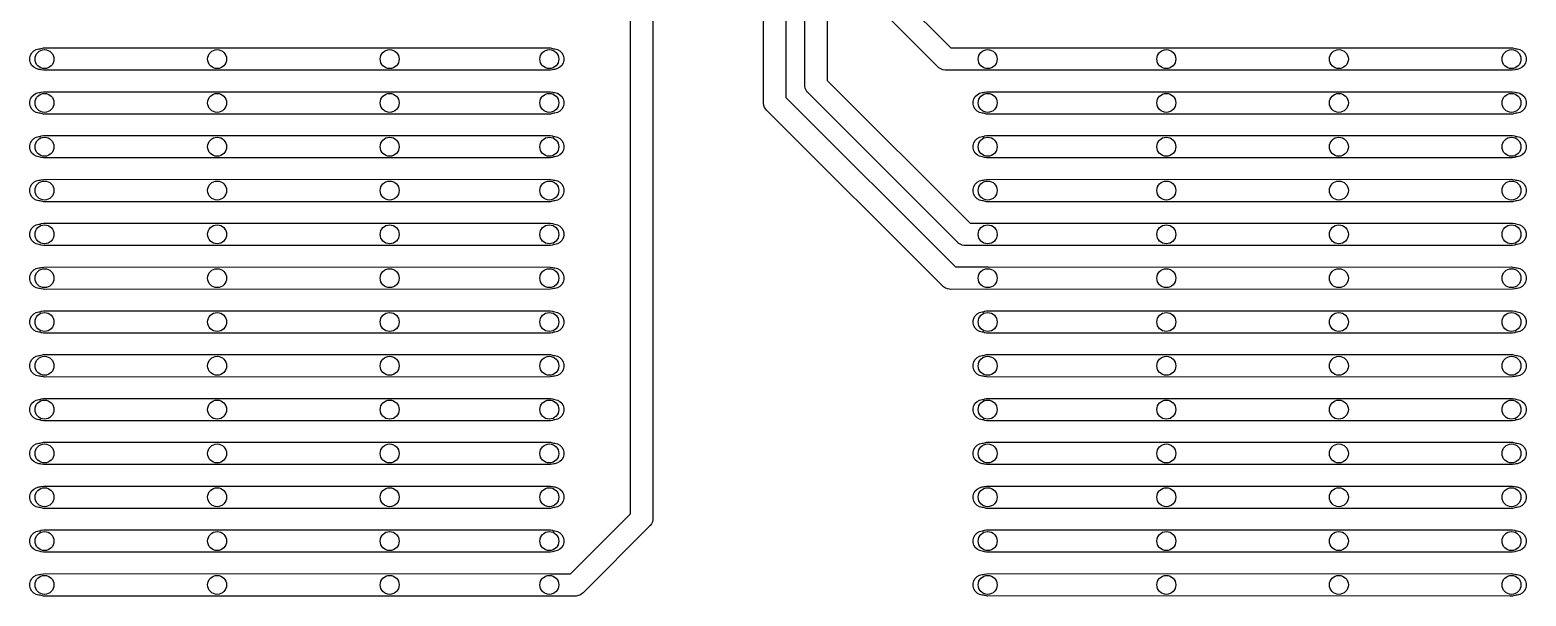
# Model space of a CAD drawing. Extents: x 101.5 to 191.1, y -138.9 to -41.
# Drawn here: x 104.4 to 191.1, y -138.9 to -106 of the extents above; entities that cross this region are included whole.
import ezdxf

# ---------------------------------------------------------------- set-up
doc = ezdxf.new("R2010")
doc.units = 0
doc.layers.add('BLACK', color=7, linetype='CONTINUOUS')

msp = doc.modelspace()

# ---------------------------------------------------------------- linework, layer by layer
at = {"layer": 'BLACK', "linetype": 'CONTINUOUS'}
for p, q in [((146.90313, -110.297824), (146.9, -85.542505)), ((148.196912, -85.814681), (148.199966, -109.969163)), ((139.203107, -134.097866), (139.2, -87.15)), ((140.496892, -87.422244), (140.5, -134.37)), ((149.30313, -109.303711), (149.3, -87.50559)), ((150.596918, -87.777764), (150.599961, -108.975028)), ((157.076473, -108.241286), (151.890381, -103.059619)), ((152.999941, -102.334925), (157.761784, -107.092705)), ((104.445672, -107.51039), (104.523988, -107.374743)), ((104.523988, -107.374743), (104.634743, -107.263988)), ((104.634743, -107.263988), (104.77039, -107.185672)), ((104.77039, -107.185672), (104.921684, -107.145133)), ((104.921684, -107.145133), (104.997405, -107.14446)), ((104.997405, -107.14446), (105.061315, -107.117989)), ((105.061315, -107.117989), (105.186289, -107.09313)), ((105.186289, -107.09313), (134.5, -107.09)), ((134.5, -107.09), (134.563711, -107.09313)), ((134.563711, -107.09313), (134.688685, -107.117989)), ((134.688685, -107.117989), (134.741996, -107.140071)), ((134.741996, -107.140071), (134.75, -107.14)), ((134.75, -107.14), (134.828316, -107.145133)), ((134.828316, -107.145133), (134.97961, -107.185672)), ((134.97961, -107.185672), (135.115257, -107.263988)), ((135.115257, -107.263988), (135.226012, -107.374743)), ((135.226012, -107.374743), (135.304328, -107.51039)), ((157.761784, -107.092705), (159.9, -107.09)), ((159.9, -107.09), (159.963444, -107.093116)), ((159.963444, -107.093116), (190.25, -107.09)), ((190.25, -107.09), (190.313711, -107.09313)), ((190.313711, -107.09313), (190.438685, -107.117989)), ((190.438685, -107.117989), (190.491996, -107.140071)), ((190.491996, -107.140071), (190.5, -107.14)), ((190.5, -107.14), (190.578316, -107.145133)), ((190.578316, -107.145133), (190.72961, -107.185672)), ((190.72961, -107.185672), (190.865257, -107.263988)), ((190.865257, -107.263988), (190.976012, -107.374743)), ((190.976012, -107.374743), (191.054328, -107.51039)), ((104.405133, -107.661684), (104.445672, -107.51039)), ((104.405133, -107.818316), (104.405133, -107.661684)), ((104.445672, -107.96961), (104.405133, -107.818316)), ((104.523988, -108.105257), (104.445672, -107.96961)), ((104.634743, -108.216012), (104.523988, -108.105257)), ((104.77039, -108.294328), (104.634743, -108.216012)), ((104.921684, -108.334867), (104.77039, -108.294328)), ((105, -108.34), (104.921684, -108.334867)), ((105.008003, -108.339928), (105, -108.34)), ((105.061315, -108.362011), (105.008003, -108.339928)), ((105.186289, -108.38687), (105.061315, -108.362011)), ((134.688685, -108.362011), (134.563711, -108.38687)), ((134.752594, -108.335539), (134.688685, -108.362011)), ((134.828316, -108.334867), (134.752594, -108.335539)), ((134.97961, -108.294328), (134.828316, -108.334867)), ((135.115257, -108.216012), (134.97961, -108.294328)), ((135.226012, -108.105257), (135.115257, -108.216012)), ((135.304328, -107.96961), (135.226012, -108.105257)), ((135.304328, -107.51039), (135.344867, -107.661684)), ((135.344867, -107.818316), (135.304328, -107.96961)), ((135.344867, -107.661684), (135.344867, -107.818316)), ((157.077644, -108.242457), (157.076473, -108.241286)), ((157.155275, -108.294328), (157.077644, -108.242457)), ((157.183592, -108.313249), (157.155275, -108.294328)), ((157.301315, -108.362012), (157.183592, -108.313249)), ((157.426289, -108.386871), (157.301315, -108.362012)), ((190.438685, -108.362011), (190.313711, -108.38687)), ((190.502594, -108.335539), (190.438685, -108.362011)), ((190.578316, -108.334867), (190.502594, -108.335539)), ((190.72961, -108.294328), (190.578316, -108.334867)), ((190.865257, -108.216012), (190.72961, -108.294328)), ((190.976012, -108.105257), (190.865257, -108.216012)), ((191.054328, -107.96961), (190.976012, -108.105257)), ((191.054328, -107.51039), (191.094867, -107.661684)), ((191.094867, -107.818316), (191.054328, -107.96961)), ((191.094867, -107.661684), (191.094867, -107.818316)), ((105.25, -108.39), (105.186289, -108.38687)), ((134.563711, -108.38687), (105.25, -108.39)), ((150.599961, -108.975028), (158.881498, -117.252354)), ((157.426309, -108.386871), (157.426289, -108.386871)), ((157.49, -108.39), (157.426309, -108.386871)), ((159.839488, -108.387027), (157.49, -108.39)), ((159.9, -108.39), (159.839488, -108.387027)), ((190.313711, -108.38687), (159.9, -108.39)), ((104.405133, -110.201684), (104.445672, -110.05039)), ((104.445672, -110.05039), (104.523988, -109.914743)), ((104.523988, -109.914743), (104.634743, -109.803988)), ((104.634743, -109.803988), (104.77039, -109.725672)), ((104.77039, -109.725672), (104.921684, -109.685133)), ((104.921684, -109.685133), (104.997405, -109.68446)), ((104.997405, -109.68446), (105.061315, -109.657989)), ((105.061315, -109.657989), (105.186289, -109.63313)), ((105.186289, -109.63313), (134.5, -109.63)), ((134.5, -109.63), (134.563711, -109.63313)), ((134.563711, -109.63313), (134.688685, -109.657989)), ((134.688685, -109.657989), (134.741996, -109.680071)), ((134.741996, -109.680071), (134.75, -109.68)), ((134.75, -109.68), (134.828316, -109.685133)), ((134.828316, -109.685133), (134.97961, -109.725672)), ((134.97961, -109.725672), (135.115257, -109.803988)), ((135.115257, -109.803988), (135.226012, -109.914743)), ((135.226012, -109.914743), (135.304328, -110.05039)), ((135.304328, -110.05039), (135.344867, -110.201684)), ((148.199966, -109.969163), (158.0277, -119.792654)), ((149.327989, -109.428685), (149.30313, -109.303711)), ((149.376751, -109.546408), (149.327989, -109.428685)), ((149.447543, -109.652356), (149.376751, -109.546408)), ((149.490381, -109.699619), (149.447543, -109.652356)), ((158.195676, -118.400489), (149.490381, -109.699619)), ((159.055133, -110.201684), (159.095672, -110.05039)), ((159.095672, -110.05039), (159.173988, -109.914743)), ((159.173988, -109.914743), (159.284743, -109.803988)), ((159.284743, -109.803988), (159.42039, -109.725672)), ((159.42039, -109.725672), (159.571684, -109.685133)), ((159.571684, -109.685133), (159.647405, -109.68446)), ((159.647405, -109.68446), (159.711315, -109.657989)), ((159.711315, -109.657989), (159.836289, -109.63313)), ((159.836289, -109.63313), (190.25, -109.63)), ((190.25, -109.63), (190.313711, -109.63313)), ((190.313711, -109.63313), (190.438685, -109.657989)), ((190.438685, -109.657989), (190.491996, -109.680071)), ((190.491996, -109.680071), (190.5, -109.68)), ((190.5, -109.68), (190.578316, -109.685133)), ((190.578316, -109.685133), (190.72961, -109.725672)), ((190.72961, -109.725672), (190.865257, -109.803988)), ((190.865257, -109.803988), (190.976012, -109.914743)), ((190.976012, -109.914743), (191.054328, -110.05039)), ((191.054328, -110.05039), (191.094867, -110.201684)), ((104.405133, -110.358316), (104.405133, -110.201684)), ((104.445672, -110.50961), (104.405133, -110.358316)), ((104.523988, -110.645257), (104.445672, -110.50961)), ((104.634743, -110.756012), (104.523988, -110.645257)), ((104.77039, -110.834328), (104.634743, -110.756012)), ((104.921684, -110.874867), (104.77039, -110.834328)), ((105, -110.88), (104.921684, -110.874867)), ((105.008003, -110.879928), (105, -110.88)), ((105.061315, -110.902011), (105.008003, -110.879928)), ((105.186289, -110.92687), (105.061315, -110.902011)), ((105.25, -110.93), (105.186289, -110.92687)), ((134.563711, -110.92687), (105.25, -110.93)), ((134.688685, -110.902011), (134.563711, -110.92687)), ((134.752594, -110.875539), (134.688685, -110.902011)), ((134.828316, -110.874867), (134.752594, -110.875539)), ((134.97961, -110.834328), (134.828316, -110.874867)), ((135.115257, -110.756012), (134.97961, -110.834328)), ((135.226012, -110.645257), (135.115257, -110.756012)), ((135.304328, -110.50961), (135.226012, -110.645257)), ((135.344867, -110.358316), (135.304328, -110.50961)), ((135.344867, -110.201684), (135.344867, -110.358316)), ((146.927989, -110.422798), (146.90313, -110.297824)), ((146.976751, -110.540521), (146.927989, -110.422798)), ((147.047543, -110.646469), (146.976751, -110.540521)), ((147.090381, -110.693732), (147.047543, -110.646469)), ((157.341216, -120.940141), (147.090381, -110.693732)), ((159.055133, -110.358316), (159.055133, -110.201684)), ((159.095672, -110.50961), (159.055133, -110.358316)), ((159.173988, -110.645257), (159.095672, -110.50961)), ((159.284743, -110.756012), (159.173988, -110.645257)), ((159.42039, -110.834328), (159.284743, -110.756012)), ((159.571684, -110.874867), (159.42039, -110.834328)), ((159.65, -110.88), (159.571684, -110.874867)), ((159.658003, -110.879928), (159.65, -110.88)), ((159.711315, -110.902011), (159.658003, -110.879928)), ((159.836289, -110.92687), (159.711315, -110.902011)), ((159.9, -110.93), (159.836289, -110.92687)), ((190.313711, -110.92687), (159.9, -110.93)), ((190.438685, -110.902011), (190.313711, -110.92687)), ((190.502594, -110.875539), (190.438685, -110.902011)), ((190.578316, -110.874867), (190.502594, -110.875539)), ((190.72961, -110.834328), (190.578316, -110.874867)), ((190.865257, -110.756012), (190.72961, -110.834328)), ((190.976012, -110.645257), (190.865257, -110.756012)), ((191.054328, -110.50961), (190.976012, -110.645257)), ((191.094867, -110.358316), (191.054328, -110.50961)), ((191.094867, -110.201684), (191.094867, -110.358316)), ((104.405133, -112.741684), (104.445672, -112.59039)), ((104.445672, -112.59039), (104.523988, -112.454743)), ((104.523988, -112.454743), (104.634743, -112.343988)), ((104.634743, -112.343988), (104.77039, -112.265672)), ((104.77039, -112.265672), (104.921684, -112.225133)), ((104.921684, -112.225133), (104.997405, -112.22446)), ((104.997405, -112.22446), (105.061315, -112.197989)), ((105.061315, -112.197989), (105.186289, -112.17313)), ((105.186289, -112.17313), (134.5, -112.17)), ((134.5, -112.17), (134.563711, -112.17313)), ((134.563711, -112.17313), (134.688685, -112.197989)), ((134.688685, -112.197989), (134.741996, -112.220071)), ((134.741996, -112.220071), (134.75, -112.22)), ((134.75, -112.22), (134.828316, -112.225133)), ((134.828316, -112.225133), (134.97961, -112.265672)), ((134.97961, -112.265672), (135.115257, -112.343988)), ((135.115257, -112.343988), (135.226012, -112.454743)), ((135.226012, -112.454743), (135.304328, -112.59039)), ((135.304328, -112.59039), (135.344867, -112.741684)), ((159.055133, -112.741684), (159.095672, -112.59039)), ((159.095672, -112.59039), (159.173988, -112.454743)), ((159.173988, -112.454743), (159.284743, -112.343988)), ((159.284743, -112.343988), (159.42039, -112.265672)), ((159.42039, -112.265672), (159.571684, -112.225133)), ((159.571684, -112.225133), (159.647405, -112.22446)), ((159.647405, -112.22446), (159.711315, -112.197989)), ((159.711315, -112.197989), (159.836289, -112.17313)), ((159.836289, -112.17313), (190.25, -112.17)), ((190.25, -112.17), (190.313711, -112.17313)), ((190.313711, -112.17313), (190.438685, -112.197989)), ((190.438685, -112.197989), (190.491996, -112.220071)), ((190.491996, -112.220071), (190.5, -112.22)), ((190.5, -112.22), (190.578316, -112.225133)), ((190.578316, -112.225133), (190.72961, -112.265672)), ((190.72961, -112.265672), (190.865257, -112.343988)), ((190.865257, -112.343988), (190.976012, -112.454743)), ((190.976012, -112.454743), (191.054328, -112.59039)), ((191.054328, -112.59039), (191.094867, -112.741684)), ((104.405133, -112.898316), (104.405133, -112.741684)), ((104.445672, -113.04961), (104.405133, -112.898316)), ((104.523988, -113.185257), (104.445672, -113.04961)), ((104.634743, -113.296012), (104.523988, -113.185257)), ((104.77039, -113.374328), (104.634743, -113.296012)), ((104.921684, -113.414867), (104.77039, -113.374328)), ((105, -113.42), (104.921684, -113.414867)), ((105.008003, -113.419928), (105, -113.42)), ((105.061315, -113.442011), (105.008003, -113.419928)), ((105.186289, -113.46687), (105.061315, -113.442011)), ((105.25, -113.47), (105.186289, -113.46687)), ((134.563711, -113.46687), (105.25, -113.47)), ((134.688685, -113.442011), (134.563711, -113.46687)), ((134.752594, -113.415539), (134.688685, -113.442011)), ((134.828316, -113.414867), (134.752594, -113.415539)), ((134.97961, -113.374328), (134.828316, -113.414867)), ((135.115257, -113.296012), (134.97961, -113.374328)), ((135.226012, -113.185257), (135.115257, -113.296012)), ((135.304328, -113.04961), (135.226012, -113.185257)), ((135.344867, -112.898316), (135.304328, -113.04961)), ((135.344867, -112.741684), (135.344867, -112.898316)), ((159.055133, -112.898316), (159.055133, -112.741684)), ((159.095672, -113.04961), (159.055133, -112.898316)), ((159.173988, -113.185257), (159.095672, -113.04961)), ((159.284743, -113.296012), (159.173988, -113.185257)), ((159.42039, -113.374328), (159.284743, -113.296012)), ((159.571684, -113.414867), (159.42039, -113.374328)), ((159.65, -113.42), (159.571684, -113.414867)), ((159.658003, -113.419928), (159.65, -113.42)), ((159.711315, -113.442011), (159.658003, -113.419928)), ((159.836289, -113.46687), (159.711315, -113.442011)), ((159.9, -113.47), (159.836289, -113.46687)), ((190.313711, -113.46687), (159.9, -113.47)), ((190.438685, -113.442011), (190.313711, -113.46687)), ((190.502594, -113.415539), (190.438685, -113.442011)), ((190.578316, -113.414867), (190.502594, -113.415539)), ((190.72961, -113.374328), (190.578316, -113.414867)), ((190.865257, -113.296012), (190.72961, -113.374328)), ((190.976012, -113.185257), (190.865257, -113.296012)), ((191.054328, -113.04961), (190.976012, -113.185257)), ((191.094867, -112.898316), (191.054328, -113.04961)), ((191.094867, -112.741684), (191.094867, -112.898316)), ((104.405133, -115.281684), (104.445672, -115.13039)), ((104.405133, -115.438316), (104.405133, -115.281684)), ((104.445672, -115.13039), (104.523988, -114.994743)), ((104.523988, -114.994743), (104.634743, -114.883988)), ((104.634743, -114.883988), (104.77039, -114.805672)), ((104.77039, -114.805672), (104.921684, -114.765133)), ((104.921684, -114.765133), (104.997405, -114.76446)), ((104.997405, -114.76446), (105.061315, -114.737989)), ((105.061315, -114.737989), (105.186289, -114.71313)), ((105.186289, -114.71313), (134.5, -114.71)), ((134.5, -114.71), (134.563711, -114.71313)), ((134.563711, -114.71313), (134.688685, -114.737989)), ((134.688685, -114.737989), (134.741996, -114.760071)), ((134.741996, -114.760071), (134.75, -114.76)), ((134.75, -114.76), (134.828316, -114.765133)), ((134.828316, -114.765133), (134.97961, -114.805672)), ((134.97961, -114.805672), (135.115257, -114.883988)), ((135.115257, -114.883988), (135.226012, -114.994743)), ((135.226012, -114.994743), (135.304328, -115.13039)), ((135.304328, -115.13039), (135.344867, -115.281684)), ((135.344867, -115.281684), (135.344867, -115.438316)), ((159.055133, -115.281684), (159.095672, -115.13039)), ((159.055133, -115.438316), (159.055133, -115.281684)), ((159.095672, -115.13039), (159.173988, -114.994743)), ((159.173988, -114.994743), (159.284743, -114.883988)), ((159.284743, -114.883988), (159.42039, -114.805672)), ((159.42039, -114.805672), (159.571684, -114.765133)), ((159.571684, -114.765133), (159.647405, -114.76446)), ((159.647405, -114.76446), (159.711315, -114.737989)), ((159.711315, -114.737989), (159.836289, -114.71313)), ((159.836289, -114.71313), (190.25, -114.71)), ((190.25, -114.71), (190.313711, -114.71313)), ((190.313711, -114.71313), (190.438685, -114.737989)), ((190.438685, -114.737989), (190.491996, -114.760071)), ((190.491996, -114.760071), (190.5, -114.76)), ((190.5, -114.76), (190.578316, -114.765133)), ((190.578316, -114.765133), (190.72961, -114.805672)), ((190.72961, -114.805672), (190.865257, -114.883988)), ((190.865257, -114.883988), (190.976012, -114.994743)), ((190.976012, -114.994743), (191.054328, -115.13039)), ((191.054328, -115.13039), (191.094867, -115.281684)), ((191.094867, -115.281684), (191.094867, -115.438316)), ((104.445672, -115.58961), (104.405133, -115.438316)), ((104.523988, -115.725257), (104.445672, -115.58961)), ((104.634743, -115.836012), (104.523988, -115.725257)), ((104.77039, -115.914328), (104.634743, -115.836012)), ((104.921684, -115.954867), (104.77039, -115.914328)), ((105, -115.96), (104.921684, -115.954867)), ((105.008003, -115.959928), (105, -115.96)), ((105.061315, -115.982011), (105.008003, -115.959928)), ((105.186289, -116.00687), (105.061315, -115.982011)), ((105.25, -116.01), (105.186289, -116.00687)), ((134.563711, -116.00687), (105.25, -116.01)), ((134.688685, -115.982011), (134.563711, -116.00687)), ((134.752594, -115.955539), (134.688685, -115.982011)), ((134.828316, -115.954867), (134.752594, -115.955539)), ((134.97961, -115.914328), (134.828316, -115.954867)), ((135.115257, -115.836012), (134.97961, -115.914328)), ((135.226012, -115.725257), (135.115257, -115.836012)), ((135.304328, -115.58961), (135.226012, -115.725257)), ((135.344867, -115.438316), (135.304328, -115.58961)), ((159.095672, -115.58961), (159.055133, -115.438316)), ((159.173988, -115.725257), (159.095672, -115.58961)), ((159.284743, -115.836012), (159.173988, -115.725257)), ((159.42039, -115.914328), (159.284743, -115.836012)), ((159.571684, -115.954867), (159.42039, -115.914328)), ((159.65, -115.96), (159.571684, -115.954867)), ((159.658003, -115.959928), (159.65, -115.96)), ((159.711315, -115.982011), (159.658003, -115.959928)), ((159.836289, -116.00687), (159.711315, -115.982011)), ((159.9, -116.01), (159.836289, -116.00687)), ((190.313711, -116.00687), (159.9, -116.01)), ((190.438685, -115.982011), (190.313711, -116.00687)), ((190.502594, -115.955539), (190.438685, -115.982011)), ((190.578316, -115.954867), (190.502594, -115.955539)), ((190.72961, -115.914328), (190.578316, -115.954867)), ((190.865257, -115.836012), (190.72961, -115.914328)), ((190.976012, -115.725257), (190.865257, -115.836012)), ((191.054328, -115.58961), (190.976012, -115.725257)), ((191.094867, -115.438316), (191.054328, -115.58961)), ((104.405133, -117.821684), (104.445672, -117.67039)), ((104.405133, -117.978316), (104.405133, -117.821684)), ((104.445672, -117.67039), (104.523988, -117.534743)), ((104.523988, -117.534743), (104.634743, -117.423988)), ((104.634743, -117.423988), (104.77039, -117.345672)), ((104.77039, -117.345672), (104.921684, -117.305133)), ((104.921684, -117.305133), (104.997405, -117.30446)), ((104.997405, -117.30446), (105.061315, -117.277989)), ((105.061315, -117.277989), (105.186289, -117.25313)), ((105.186289, -117.25313), (134.5, -117.25)), ((134.5, -117.25), (134.563711, -117.25313)), ((134.563711, -117.25313), (134.688685, -117.277989)), ((134.688685, -117.277989), (134.741996, -117.300071)), ((134.741996, -117.300071), (134.75, -117.3)), ((134.75, -117.3), (134.828316, -117.305133)), ((134.828316, -117.305133), (134.97961, -117.345672)), ((134.97961, -117.345672), (135.115257, -117.423988)), ((135.115257, -117.423988), (135.226012, -117.534743)), ((135.226012, -117.534743), (135.304328, -117.67039)), ((135.304328, -117.67039), (135.344867, -117.821684)), ((135.344867, -117.821684), (135.344867, -117.978316)), ((158.881498, -117.252354), (159.9, -117.25)), ((159.9, -117.25), (159.963444, -117.253116)), ((159.963444, -117.253116), (190.25, -117.25)), ((190.25, -117.25), (190.313711, -117.25313)), ((190.313711, -117.25313), (190.438685, -117.277989)), ((190.438685, -117.277989), (190.491996, -117.300071)), ((190.491996, -117.300071), (190.5, -117.3)), ((190.5, -117.3), (190.578316, -117.305133)), ((190.578316, -117.305133), (190.72961, -117.345672)), ((190.72961, -117.345672), (190.865257, -117.423988)), ((190.865257, -117.423988), (190.976012, -117.534743)), ((190.976012, -117.534743), (191.054328, -117.67039)), ((191.054328, -117.67039), (191.094867, -117.821684)), ((191.094867, -117.821684), (191.094867, -117.978316)), ((104.445672, -118.12961), (104.405133, -117.978316)), ((104.523988, -118.265257), (104.445672, -118.12961)), ((104.634743, -118.376012), (104.523988, -118.265257)), ((104.77039, -118.454328), (104.634743, -118.376012)), ((104.921684, -118.494867), (104.77039, -118.454328)), ((105, -118.5), (104.921684, -118.494867)), ((105.008003, -118.499928), (105, -118.5)), ((105.061315, -118.522011), (105.008003, -118.499928)), ((105.186289, -118.54687), (105.061315, -118.522011)), ((105.25, -118.55), (105.186289, -118.54687)), ((134.563711, -118.54687), (105.25, -118.55)), ((134.688685, -118.522011), (134.563711, -118.54687)), ((134.752594, -118.495539), (134.688685, -118.522011)), ((134.828316, -118.494867), (134.752594, -118.495539)), ((134.97961, -118.454328), (134.828316, -118.494867)), ((135.115257, -118.376012), (134.97961, -118.454328)), ((135.226012, -118.265257), (135.115257, -118.376012)), ((135.304328, -118.12961), (135.226012, -118.265257)), ((135.344867, -117.978316), (135.304328, -118.12961)), ((158.197644, -118.402457), (158.195676, -118.400489)), ((158.303592, -118.473249), (158.197644, -118.402457)), ((158.421315, -118.522011), (158.303592, -118.473249)), ((158.546289, -118.54687), (158.421315, -118.522011)), ((158.61, -118.55), (158.546289, -118.54687)), ((159.842016, -118.547151), (158.61, -118.55)), ((159.9, -118.55), (159.842016, -118.547151)), ((190.313711, -118.54687), (159.9, -118.55)), ((190.438685, -118.522011), (190.313711, -118.54687)), ((190.502594, -118.495539), (190.438685, -118.522011)), ((190.578316, -118.494867), (190.502594, -118.495539)), ((190.72961, -118.454328), (190.578316, -118.494867)), ((190.865257, -118.376012), (190.72961, -118.454328)), ((190.976012, -118.265257), (190.865257, -118.376012)), ((191.054328, -118.12961), (190.976012, -118.265257)), ((191.094867, -117.978316), (191.054328, -118.12961)), ((104.405133, -120.361684), (104.445672, -120.21039)), ((104.405133, -120.518316), (104.405133, -120.361684)), ((104.445672, -120.21039), (104.523988, -120.074743)), ((104.523988, -120.074743), (104.634743, -119.963988)), ((104.634743, -119.963988), (104.77039, -119.885672)), ((104.77039, -119.885672), (104.921684, -119.845133)), ((104.921684, -119.845133), (104.997405, -119.84446)), ((104.997405, -119.84446), (105.061315, -119.817989)), ((105.061315, -119.817989), (105.186289, -119.79313)), ((105.186289, -119.79313), (134.5, -119.79)), ((134.5, -119.79), (134.563711, -119.79313)), ((134.563711, -119.79313), (134.688685, -119.817989)), ((134.688685, -119.817989), (134.741996, -119.840071)), ((134.741996, -119.840071), (134.75, -119.84)), ((134.75, -119.84), (134.828316, -119.845133)), ((134.828316, -119.845133), (134.97961, -119.885672)), ((134.97961, -119.885672), (135.115257, -119.963988)), ((135.115257, -119.963988), (135.226012, -120.074743)), ((135.226012, -120.074743), (135.304328, -120.21039)), ((135.304328, -120.21039), (135.344867, -120.361684)), ((135.344867, -120.361684), (135.344867, -120.518316)), ((158.0277, -119.792654), (159.9, -119.79)), ((159.9, -119.79), (159.963444, -119.793116)), ((159.963444, -119.793116), (190.25, -119.79)), ((190.25, -119.79), (190.313711, -119.79313)), ((190.313711, -119.79313), (190.438685, -119.817989)), ((190.438685, -119.817989), (190.491996, -119.840071)), ((190.491996, -119.840071), (190.5, -119.84)), ((190.5, -119.84), (190.578316, -119.845133)), ((190.578316, -119.845133), (190.72961, -119.885672)), ((190.72961, -119.885672), (190.865257, -119.963988)), ((190.865257, -119.963988), (190.976012, -120.074743)), ((190.976012, -120.074743), (191.054328, -120.21039)), ((191.054328, -120.21039), (191.094867, -120.361684)), ((191.094867, -120.361684), (191.094867, -120.518316)), ((104.445672, -120.66961), (104.405133, -120.518316)), ((104.523988, -120.805257), (104.445672, -120.66961)), ((104.634743, -120.916012), (104.523988, -120.805257)), ((104.77039, -120.994328), (104.634743, -120.916012)), ((104.921684, -121.034867), (104.77039, -120.994328)), ((105, -121.04), (104.921684, -121.034867)), ((105.008003, -121.039928), (105, -121.04)), ((105.061315, -121.062011), (105.008003, -121.039928)), ((105.186289, -121.08687), (105.061315, -121.062011)), ((105.25, -121.09), (105.186289, -121.08687)), ((134.563711, -121.08687), (105.25, -121.09)), ((134.688685, -121.062011), (134.563711, -121.08687)), ((134.752594, -121.035539), (134.688685, -121.062011)), ((134.828316, -121.034867), (134.752594, -121.035539)), ((134.97961, -120.994328), (134.828316, -121.034867)), ((135.115257, -120.916012), (134.97961, -120.994328)), ((135.226012, -120.805257), (135.115257, -120.916012)), ((135.304328, -120.66961), (135.226012, -120.805257)), ((135.344867, -120.518316), (135.304328, -120.66961)), ((157.343532, -120.942457), (157.341216, -120.940141)), ((157.44948, -121.013249), (157.343532, -120.942457)), ((157.48396, -121.027531), (157.44948, -121.013249)), ((157.567203, -121.062012), (157.48396, -121.027531)), ((157.692177, -121.086871), (157.567203, -121.062012)), ((157.692197, -121.086871), (157.692177, -121.086871)), ((157.755888, -121.09), (157.692197, -121.086871)), ((159.839862, -121.087045), (157.755888, -121.09)), ((159.9, -121.09), (159.839862, -121.087045)), ((190.313711, -121.08687), (159.9, -121.09)), ((190.438685, -121.062011), (190.313711, -121.08687)), ((190.502594, -121.035539), (190.438685, -121.062011)), ((190.578316, -121.034867), (190.502594, -121.035539)), ((190.72961, -120.994328), (190.578316, -121.034867)), ((190.865257, -120.916012), (190.72961, -120.994328)), ((190.976012, -120.805257), (190.865257, -120.916012)), ((191.054328, -120.66961), (190.976012, -120.805257)), ((191.094867, -120.518316), (191.054328, -120.66961)), ((104.405133, -122.901684), (104.445672, -122.75039)), ((104.405133, -123.058316), (104.405133, -122.901684)), ((104.445672, -123.20961), (104.405133, -123.058316)), ((104.445672, -122.75039), (104.523988, -122.614743)), ((104.523988, -122.614743), (104.634743, -122.503988)), ((104.634743, -122.503988), (104.77039, -122.425672)), ((104.77039, -122.425672), (104.921684, -122.385133)), ((104.921684, -122.385133), (104.997405, -122.38446)), ((104.997405, -122.38446), (105.061315, -122.357989)), ((105.061315, -122.357989), (105.186289, -122.33313)), ((105.186289, -122.33313), (134.5, -122.33)), ((134.5, -122.33), (134.563711, -122.33313)), ((134.563711, -122.33313), (134.688685, -122.357989)), ((134.688685, -122.357989), (134.741996, -122.380071)), ((134.741996, -122.380071), (134.75, -122.38)), ((134.75, -122.38), (134.828316, -122.385133)), ((134.828316, -122.385133), (134.97961, -122.425672)), ((134.97961, -122.425672), (135.115257, -122.503988)), ((135.115257, -122.503988), (135.226012, -122.614743)), ((135.226012, -122.614743), (135.304328, -122.75039)), ((135.304328, -122.75039), (135.344867, -122.901684)), ((135.344867, -123.058316), (135.304328, -123.20961)), ((135.344867, -122.901684), (135.344867, -123.058316)), ((159.055133, -122.901684), (159.095672, -122.75039)), ((159.055133, -123.058316), (159.055133, -122.901684)), ((159.095672, -123.20961), (159.055133, -123.058316)), ((159.095672, -122.75039), (159.173988, -122.614743)), ((159.173988, -122.614743), (159.284743, -122.503988)), ((159.284743, -122.503988), (159.42039, -122.425672)), ((159.42039, -122.425672), (159.571684, -122.385133)), ((159.571684, -122.385133), (159.647405, -122.38446)), ((159.647405, -122.38446), (159.711315, -122.357989)), ((159.711315, -122.357989), (159.836289, -122.33313)), ((159.836289, -122.33313), (190.25, -122.33)), ((190.25, -122.33), (190.313711, -122.33313)), ((190.313711, -122.33313), (190.438685, -122.357989)), ((190.438685, -122.357989), (190.491996, -122.380071)), ((190.491996, -122.380071), (190.5, -122.38)), ((190.5, -122.38), (190.578316, -122.385133)), ((190.578316, -122.385133), (190.72961, -122.425672)), ((190.72961, -122.425672), (190.865257, -122.503988)), ((190.865257, -122.503988), (190.976012, -122.614743)), ((190.976012, -122.614743), (191.054328, -122.75039)), ((191.054328, -122.75039), (191.094867, -122.901684)), ((191.094867, -123.058316), (191.054328, -123.20961)), ((191.094867, -122.901684), (191.094867, -123.058316)), ((104.523988, -123.345257), (104.445672, -123.20961)), ((104.634743, -123.456012), (104.523988, -123.345257)), ((104.77039, -123.534328), (104.634743, -123.456012)), ((104.921684, -123.574867), (104.77039, -123.534328)), ((105, -123.58), (104.921684, -123.574867)), ((105.008003, -123.579928), (105, -123.58)), ((105.061315, -123.602011), (105.008003, -123.579928)), ((105.186289, -123.62687), (105.061315, -123.602011)), ((105.25, -123.63), (105.186289, -123.62687)), ((134.563711, -123.62687), (105.25, -123.63)), ((134.688685, -123.602011), (134.563711, -123.62687)), ((134.752594, -123.575539), (134.688685, -123.602011)), ((134.828316, -123.574867), (134.752594, -123.575539)), ((134.97961, -123.534328), (134.828316, -123.574867)), ((135.115257, -123.456012), (134.97961, -123.534328)), ((135.226012, -123.345257), (135.115257, -123.456012)), ((135.304328, -123.20961), (135.226012, -123.345257)), ((159.173988, -123.345257), (159.095672, -123.20961)), ((159.284743, -123.456012), (159.173988, -123.345257)), ((159.42039, -123.534328), (159.284743, -123.456012)), ((159.571684, -123.574867), (159.42039, -123.534328)), ((159.65, -123.58), (159.571684, -123.574867)), ((159.658003, -123.579928), (159.65, -123.58)), ((159.711315, -123.602011), (159.658003, -123.579928)), ((159.836289, -123.62687), (159.711315, -123.602011)), ((159.9, -123.63), (159.836289, -123.62687)), ((190.313711, -123.62687), (159.9, -123.63)), ((190.438685, -123.602011), (190.313711, -123.62687)), ((190.502594, -123.575539), (190.438685, -123.602011)), ((190.578316, -123.574867), (190.502594, -123.575539)), ((190.72961, -123.534328), (190.578316, -123.574867)), ((190.865257, -123.456012), (190.72961, -123.534328)), ((190.976012, -123.345257), (190.865257, -123.456012)), ((191.054328, -123.20961), (190.976012, -123.345257)), ((104.405133, -125.441684), (104.445672, -125.29039)), ((104.405133, -125.598316), (104.405133, -125.441684)), ((104.445672, -125.74961), (104.405133, -125.598316)), ((104.445672, -125.29039), (104.523988, -125.154743)), ((104.523988, -125.154743), (104.634743, -125.043988)), ((104.634743, -125.043988), (104.77039, -124.965672)), ((104.77039, -124.965672), (104.921684, -124.925133)), ((104.921684, -124.925133), (104.997405, -124.92446)), ((104.997405, -124.92446), (105.061315, -124.897989)), ((105.061315, -124.897989), (105.186289, -124.87313)), ((105.186289, -124.87313), (134.5, -124.87)), ((134.5, -124.87), (134.563711, -124.87313)), ((134.563711, -124.87313), (134.688685, -124.897989)), ((134.688685, -124.897989), (134.741996, -124.920071)), ((134.741996, -124.920071), (134.75, -124.92)), ((134.75, -124.92), (134.828316, -124.925133)), ((134.828316, -124.925133), (134.97961, -124.965672)), ((134.97961, -124.965672), (135.115257, -125.043988)), ((135.115257, -125.043988), (135.226012, -125.154743)), ((135.226012, -125.154743), (135.304328, -125.29039)), ((135.304328, -125.29039), (135.344867, -125.441684)), ((135.344867, -125.598316), (135.304328, -125.74961)), ((135.344867, -125.441684), (135.344867, -125.598316)), ((159.055133, -125.441684), (159.095672, -125.29039)), ((159.055133, -125.598316), (159.055133, -125.441684)), ((159.095672, -125.74961), (159.055133, -125.598316)), ((159.095672, -125.29039), (159.173988, -125.154743)), ((159.173988, -125.154743), (159.284743, -125.043988)), ((159.284743, -125.043988), (159.42039, -124.965672)), ((159.42039, -124.965672), (159.571684, -124.925133)), ((159.571684, -124.925133), (159.647405, -124.92446)), ((159.647405, -124.92446), (159.711315, -124.897989)), ((159.711315, -124.897989), (159.836289, -124.87313)), ((159.836289, -124.87313), (190.25, -124.87)), ((190.25, -124.87), (190.313711, -124.87313)), ((190.313711, -124.87313), (190.438685, -124.897989)), ((190.438685, -124.897989), (190.491996, -124.920071)), ((190.491996, -124.920071), (190.5, -124.92)), ((190.5, -124.92), (190.578316, -124.925133)), ((190.578316, -124.925133), (190.72961, -124.965672)), ((190.72961, -124.965672), (190.865257, -125.043988)), ((190.865257, -125.043988), (190.976012, -125.154743)), ((190.976012, -125.154743), (191.054328, -125.29039)), ((191.054328, -125.29039), (191.094867, -125.441684)), ((191.094867, -125.598316), (191.054328, -125.74961)), ((191.094867, -125.441684), (191.094867, -125.598316)), ((104.523988, -125.885257), (104.445672, -125.74961)), ((104.634743, -125.996012), (104.523988, -125.885257)), ((104.77039, -126.074328), (104.634743, -125.996012)), ((104.921684, -126.114867), (104.77039, -126.074328)), ((105, -126.12), (104.921684, -126.114867)), ((105.008003, -126.119928), (105, -126.12)), ((105.061315, -126.142011), (105.008003, -126.119928)), ((105.186289, -126.16687), (105.061315, -126.142011)), ((105.25, -126.17), (105.186289, -126.16687)), ((134.563711, -126.16687), (105.25, -126.17)), ((134.688685, -126.142011), (134.563711, -126.16687)), ((134.752594, -126.115539), (134.688685, -126.142011)), ((134.828316, -126.114867), (134.752594, -126.115539)), ((134.97961, -126.074328), (134.828316, -126.114867)), ((135.115257, -125.996012), (134.97961, -126.074328)), ((135.226012, -125.885257), (135.115257, -125.996012)), ((135.304328, -125.74961), (135.226012, -125.885257)), ((159.173988, -125.885257), (159.095672, -125.74961)), ((159.284743, -125.996012), (159.173988, -125.885257)), ((159.42039, -126.074328), (159.284743, -125.996012)), ((159.571684, -126.114867), (159.42039, -126.074328)), ((159.65, -126.12), (159.571684, -126.114867)), ((159.658003, -126.119928), (159.65, -126.12)), ((159.711315, -126.142011), (159.658003, -126.119928)), ((159.836289, -126.16687), (159.711315, -126.142011)), ((159.9, -126.17), (159.836289, -126.16687)), ((190.313711, -126.16687), (159.9, -126.17)), ((190.438685, -126.142011), (190.313711, -126.16687)), ((190.502594, -126.115539), (190.438685, -126.142011)), ((190.578316, -126.114867), (190.502594, -126.115539)), ((190.72961, -126.074328), (190.578316, -126.114867)), ((190.865257, -125.996012), (190.72961, -126.074328)), ((190.976012, -125.885257), (190.865257, -125.996012)), ((191.054328, -125.74961), (190.976012, -125.885257)), ((105.061315, -127.437989), (105.186289, -127.41313)), ((105.186289, -127.41313), (134.5, -127.41)), ((134.5, -127.41), (134.563711, -127.41313)), ((134.563711, -127.41313), (134.688685, -127.437989)), ((159.711315, -127.437989), (159.836289, -127.41313)), ((159.836289, -127.41313), (190.25, -127.41)), ((190.25, -127.41), (190.313711, -127.41313)), ((190.313711, -127.41313), (190.438685, -127.437989)), ((104.405133, -127.981684), (104.445672, -127.83039)), ((104.405133, -128.138316), (104.405133, -127.981684)), ((104.445672, -128.28961), (104.405133, -128.138316)), ((104.445672, -127.83039), (104.523988, -127.694743)), ((104.523988, -128.425257), (104.445672, -128.28961)), ((104.523988, -127.694743), (104.634743, -127.583988)), ((104.634743, -127.583988), (104.77039, -127.505672)), ((104.77039, -127.505672), (104.921684, -127.465133)), ((104.921684, -127.465133), (104.997405, -127.46446)), ((104.997405, -127.46446), (105.061315, -127.437989)), ((134.688685, -127.437989), (134.741996, -127.460071)), ((134.741996, -127.460071), (134.75, -127.46)), ((134.75, -127.46), (134.828316, -127.465133)), ((134.828316, -127.465133), (134.97961, -127.505672)), ((134.97961, -127.505672), (135.115257, -127.583988)), ((135.115257, -127.583988), (135.226012, -127.694743)), ((135.226012, -127.694743), (135.304328, -127.83039)), ((135.304328, -128.28961), (135.226012, -128.425257)), ((135.304328, -127.83039), (135.344867, -127.981684)), ((135.344867, -128.138316), (135.304328, -128.28961)), ((135.344867, -127.981684), (135.344867, -128.138316)), ((159.055133, -127.981684), (159.095672, -127.83039)), ((159.055133, -128.138316), (159.055133, -127.981684)), ((159.095672, -128.28961), (159.055133, -128.138316)), ((159.095672, -127.83039), (159.173988, -127.694743)), ((159.173988, -128.425257), (159.095672, -128.28961)), ((159.173988, -127.694743), (159.284743, -127.583988)), ((159.284743, -127.583988), (159.42039, -127.505672)), ((159.42039, -127.505672), (159.571684, -127.465133)), ((159.571684, -127.465133), (159.647405, -127.46446)), ((159.647405, -127.46446), (159.711315, -127.437989)), ((190.438685, -127.437989), (190.491996, -127.460071)), ((190.491996, -127.460071), (190.5, -127.46)), ((190.5, -127.46), (190.578316, -127.465133)), ((190.578316, -127.465133), (190.72961, -127.505672)), ((190.72961, -127.505672), (190.865257, -127.583988)), ((190.865257, -127.583988), (190.976012, -127.694743)), ((190.976012, -127.694743), (191.054328, -127.83039)), ((191.054328, -128.28961), (190.976012, -128.425257)), ((191.054328, -127.83039), (191.094867, -127.981684)), ((191.094867, -128.138316), (191.054328, -128.28961)), ((191.094867, -127.981684), (191.094867, -128.138316)), ((104.634743, -128.536012), (104.523988, -128.425257)), ((104.77039, -128.614328), (104.634743, -128.536012)), ((104.921684, -128.654867), (104.77039, -128.614328)), ((105, -128.66), (104.921684, -128.654867)), ((105.008003, -128.659928), (105, -128.66)), ((105.061315, -128.682011), (105.008003, -128.659928)), ((105.186289, -128.70687), (105.061315, -128.682011)), ((105.25, -128.71), (105.186289, -128.70687)), ((134.563711, -128.70687), (105.25, -128.71)), ((134.688685, -128.682011), (134.563711, -128.70687)), ((134.752594, -128.655539), (134.688685, -128.682011)), ((134.828316, -128.654867), (134.752594, -128.655539)), ((134.97961, -128.614328), (134.828316, -128.654867)), ((135.115257, -128.536012), (134.97961, -128.614328)), ((135.226012, -128.425257), (135.115257, -128.536012)), ((159.284743, -128.536012), (159.173988, -128.425257)), ((159.42039, -128.614328), (159.284743, -128.536012)), ((159.571684, -128.654867), (159.42039, -128.614328)), ((159.65, -128.66), (159.571684, -128.654867)), ((159.658003, -128.659928), (159.65, -128.66)), ((159.711315, -128.682011), (159.658003, -128.659928)), ((159.836289, -128.70687), (159.711315, -128.682011)), ((159.9, -128.71), (159.836289, -128.70687)), ((190.313711, -128.70687), (159.9, -128.71)), ((190.438685, -128.682011), (190.313711, -128.70687)), ((190.502594, -128.655539), (190.438685, -128.682011)), ((190.578316, -128.654867), (190.502594, -128.655539)), ((190.72961, -128.614328), (190.578316, -128.654867)), ((190.865257, -128.536012), (190.72961, -128.614328)), ((190.976012, -128.425257), (190.865257, -128.536012)), ((104.77039, -130.045672), (104.921684, -130.005133)), ((104.921684, -130.005133), (104.997405, -130.00446)), ((104.997405, -130.00446), (105.061315, -129.977989)), ((105.061315, -129.977989), (105.186289, -129.95313)), ((105.186289, -129.95313), (134.5, -129.95)), ((134.5, -129.95), (134.563711, -129.95313)), ((134.563711, -129.95313), (134.688685, -129.977989)), ((134.688685, -129.977989), (134.741996, -130.000071)), ((134.741996, -130.000071), (134.75, -130)), ((134.75, -130), (134.828316, -130.005133)), ((134.828316, -130.005133), (134.97961, -130.045672)), ((159.42039, -130.045672), (159.571684, -130.005133)), ((159.571684, -130.005133), (159.647405, -130.00446)), ((159.647405, -130.00446), (159.711315, -129.977989)), ((159.711315, -129.977989), (159.836289, -129.95313)), ((159.836289, -129.95313), (190.25, -129.95)), ((190.25, -129.95), (190.313711, -129.95313)), ((190.313711, -129.95313), (190.438685, -129.977989)), ((190.438685, -129.977989), (190.491996, -130.000071)), ((190.491996, -130.000071), (190.5, -130)), ((190.5, -130), (190.578316, -130.005133)), ((190.578316, -130.005133), (190.72961, -130.045672)), ((104.405133, -130.521684), (104.445672, -130.37039)), ((104.405133, -130.678316), (104.405133, -130.521684)), ((104.445672, -130.82961), (104.405133, -130.678316)), ((104.445672, -130.37039), (104.523988, -130.234743)), ((104.523988, -130.965257), (104.445672, -130.82961)), ((104.523988, -130.234743), (104.634743, -130.123988)), ((104.634743, -130.123988), (104.77039, -130.045672)), ((134.97961, -130.045672), (135.115257, -130.123988)), ((135.115257, -130.123988), (135.226012, -130.234743)), ((135.226012, -130.234743), (135.304328, -130.37039)), ((135.304328, -130.82961), (135.226012, -130.965257)), ((135.304328, -130.37039), (135.344867, -130.521684)), ((135.344867, -130.678316), (135.304328, -130.82961)), ((135.344867, -130.521684), (135.344867, -130.678316)), ((159.055133, -130.521684), (159.095672, -130.37039)), ((159.055133, -130.678316), (159.055133, -130.521684)), ((159.095672, -130.82961), (159.055133, -130.678316)), ((159.095672, -130.37039), (159.173988, -130.234743)), ((159.173988, -130.965257), (159.095672, -130.82961)), ((159.173988, -130.234743), (159.284743, -130.123988)), ((159.284743, -130.123988), (159.42039, -130.045672)), ((190.72961, -130.045672), (190.865257, -130.123988)), ((190.865257, -130.123988), (190.976012, -130.234743)), ((190.976012, -130.234743), (191.054328, -130.37039)), ((191.054328, -130.82961), (190.976012, -130.965257)), ((191.054328, -130.37039), (191.094867, -130.521684)), ((191.094867, -130.678316), (191.054328, -130.82961)), ((191.094867, -130.521684), (191.094867, -130.678316)), ((104.634743, -131.076012), (104.523988, -130.965257)), ((104.77039, -131.154328), (104.634743, -131.076012)), ((104.921684, -131.194867), (104.77039, -131.154328)), ((105, -131.2), (104.921684, -131.194867)), ((105.008003, -131.199928), (105, -131.2)), ((105.061315, -131.222011), (105.008003, -131.199928)), ((105.186289, -131.24687), (105.061315, -131.222011)), ((105.25, -131.25), (105.186289, -131.24687)), ((134.563711, -131.24687), (105.25, -131.25)), ((134.688685, -131.222011), (134.563711, -131.24687)), ((134.752594, -131.195539), (134.688685, -131.222011)), ((134.828316, -131.194867), (134.752594, -131.195539)), ((134.97961, -131.154328), (134.828316, -131.194867)), ((135.115257, -131.076012), (134.97961, -131.154328)), ((135.226012, -130.965257), (135.115257, -131.076012)), ((159.284743, -131.076012), (159.173988, -130.965257)), ((159.42039, -131.154328), (159.284743, -131.076012)), ((159.571684, -131.194867), (159.42039, -131.154328)), ((159.65, -131.2), (159.571684, -131.194867)), ((159.658003, -131.199928), (159.65, -131.2)), ((159.711315, -131.222011), (159.658003, -131.199928)), ((159.836289, -131.24687), (159.711315, -131.222011)), ((159.9, -131.25), (159.836289, -131.24687)), ((190.313711, -131.24687), (159.9, -131.25)), ((190.438685, -131.222011), (190.313711, -131.24687)), ((190.502594, -131.195539), (190.438685, -131.222011)), ((190.578316, -131.194867), (190.502594, -131.195539)), ((190.72961, -131.154328), (190.578316, -131.194867)), ((190.865257, -131.076012), (190.72961, -131.154328)), ((190.976012, -130.965257), (190.865257, -131.076012)), ((104.634743, -132.663988), (104.77039, -132.585672)), ((104.77039, -132.585672), (104.921684, -132.545133)), ((104.921684, -132.545133), (104.997405, -132.54446)), ((104.997405, -132.54446), (105.061315, -132.517989)), ((105.061315, -132.517989), (105.186289, -132.49313)), ((105.186289, -132.49313), (134.5, -132.49)), ((134.5, -132.49), (134.563711, -132.49313)), ((134.563711, -132.49313), (134.688685, -132.517989)), ((134.688685, -132.517989), (134.741996, -132.540071)), ((134.741996, -132.540071), (134.75, -132.54)), ((134.75, -132.54), (134.828316, -132.545133)), ((134.828316, -132.545133), (134.97961, -132.585672)), ((134.97961, -132.585672), (135.115257, -132.663988)), ((159.284743, -132.663988), (159.42039, -132.585672)), ((159.42039, -132.585672), (159.571684, -132.545133)), ((159.571684, -132.545133), (159.647405, -132.54446)), ((159.647405, -132.54446), (159.711315, -132.517989)), ((159.711315, -132.517989), (159.836289, -132.49313)), ((159.836289, -132.49313), (190.25, -132.49)), ((190.25, -132.49), (190.313711, -132.49313)), ((190.313711, -132.49313), (190.438685, -132.517989)), ((190.438685, -132.517989), (190.491996, -132.540071)), ((190.491996, -132.540071), (190.5, -132.54)), ((190.5, -132.54), (190.578316, -132.545133)), ((190.578316, -132.545133), (190.72961, -132.585672)), ((190.72961, -132.585672), (190.865257, -132.663988)), ((104.405133, -133.061684), (104.445672, -132.91039)), ((104.405133, -133.218316), (104.405133, -133.061684)), ((104.445672, -133.36961), (104.405133, -133.218316)), ((104.445672, -132.91039), (104.523988, -132.774743)), ((104.523988, -133.505257), (104.445672, -133.36961)), ((104.523988, -132.774743), (104.634743, -132.663988)), ((135.115257, -132.663988), (135.226012, -132.774743)), ((135.226012, -132.774743), (135.304328, -132.91039)), ((135.304328, -133.36961), (135.226012, -133.505257)), ((135.304328, -132.91039), (135.344867, -133.061684)), ((135.344867, -133.218316), (135.304328, -133.36961)), ((135.344867, -133.061684), (135.344867, -133.218316)), ((159.055133, -133.061684), (159.095672, -132.91039)), ((159.055133, -133.218316), (159.055133, -133.061684)), ((159.095672, -133.36961), (159.055133, -133.218316)), ((159.095672, -132.91039), (159.173988, -132.774743)), ((159.173988, -133.505257), (159.095672, -133.36961)), ((159.173988, -132.774743), (159.284743, -132.663988)), ((190.865257, -132.663988), (190.976012, -132.774743)), ((190.976012, -132.774743), (191.054328, -132.91039)), ((191.054328, -133.36961), (190.976012, -133.505257)), ((191.054328, -132.91039), (191.094867, -133.061684)), ((191.094867, -133.218316), (191.054328, -133.36961)), ((191.094867, -133.061684), (191.094867, -133.218316)), ((104.634743, -133.616012), (104.523988, -133.505257)), ((104.77039, -133.694328), (104.634743, -133.616012)), ((104.921684, -133.734867), (104.77039, -133.694328)), ((105, -133.74), (104.921684, -133.734867)), ((105.008003, -133.739928), (105, -133.74)), ((105.061315, -133.762011), (105.008003, -133.739928)), ((105.186289, -133.78687), (105.061315, -133.762011)), ((105.25, -133.79), (105.186289, -133.78687)), ((134.563711, -133.78687), (105.25, -133.79)), ((134.688685, -133.762011), (134.563711, -133.78687)), ((134.752594, -133.735539), (134.688685, -133.762011)), ((134.828316, -133.734867), (134.752594, -133.735539)), ((134.97961, -133.694328), (134.828316, -133.734867)), ((135.115257, -133.616012), (134.97961, -133.694328)), ((135.226012, -133.505257), (135.115257, -133.616012)), ((135.734386, -137.570531), (139.203107, -134.097866)), ((159.284743, -133.616012), (159.173988, -133.505257)), ((159.42039, -133.694328), (159.284743, -133.616012)), ((159.571684, -133.734867), (159.42039, -133.694328)), ((159.65, -133.74), (159.571684, -133.734867)), ((159.658003, -133.739928), (159.65, -133.74)), ((159.711315, -133.762011), (159.658003, -133.739928)), ((159.836289, -133.78687), (159.711315, -133.762011)), ((159.9, -133.79), (159.836289, -133.78687)), ((190.313711, -133.78687), (159.9, -133.79)), ((190.438685, -133.762011), (190.313711, -133.78687)), ((190.502594, -133.735539), (190.438685, -133.762011)), ((190.578316, -133.734867), (190.502594, -133.735539)), ((190.72961, -133.694328), (190.578316, -133.734867)), ((190.865257, -133.616012), (190.72961, -133.694328)), ((190.976012, -133.505257), (190.865257, -133.616012)), ((104.523988, -135.314743), (104.634743, -135.203988)), ((104.634743, -135.203988), (104.77039, -135.125672)), ((104.77039, -135.125672), (104.921684, -135.085133)), ((104.921684, -135.085133), (104.997405, -135.08446)), ((104.997405, -135.08446), (105.061315, -135.057989)), ((105.061315, -135.057989), (105.186289, -135.03313)), ((105.186289, -135.03313), (134.5, -135.03)), ((134.5, -135.03), (134.563711, -135.03313)), ((134.563711, -135.03313), (134.688685, -135.057989)), ((134.688685, -135.057989), (134.741996, -135.080071)), ((134.741996, -135.080071), (134.75, -135.08)), ((134.75, -135.08), (134.828316, -135.085133)), ((134.828316, -135.085133), (134.97961, -135.125672)), ((134.97961, -135.125672), (135.115257, -135.203988)), ((135.115257, -135.203988), (135.226012, -135.314743)), ((140.351576, -134.783236), (136.459619, -138.679619)), ((140.352457, -134.782356), (140.351576, -134.783236)), ((140.423249, -134.676408), (140.352457, -134.782356)), ((140.472011, -134.558685), (140.423249, -134.676408)), ((140.49687, -134.433711), (140.472011, -134.558685)), ((140.5, -134.37), (140.49687, -134.433711)), ((159.173988, -135.314743), (159.284743, -135.203988)), ((159.284743, -135.203988), (159.42039, -135.125672)), ((159.42039, -135.125672), (159.571684, -135.085133)), ((159.571684, -135.085133), (159.636934, -135.084553)), ((159.636934, -135.084553), (159.707635, -135.055269)), ((159.707635, -135.055269), (159.832609, -135.03041)), ((159.832609, -135.03041), (190.24728, -135.02728)), ((190.24728, -135.02728), (190.310991, -135.03041)), ((190.310991, -135.03041), (190.435965, -135.055269)), ((190.435965, -135.055269), (190.495762, -135.080037)), ((190.495762, -135.080037), (190.5, -135.08)), ((190.5, -135.08), (190.578316, -135.085133)), ((190.578316, -135.085133), (190.72961, -135.125672)), ((190.72961, -135.125672), (190.865257, -135.203988)), ((190.865257, -135.203988), (190.976012, -135.314743)), ((104.405133, -135.601684), (104.445672, -135.45039)), ((104.405133, -135.758316), (104.405133, -135.601684)), ((104.445672, -135.90961), (104.405133, -135.758316)), ((104.445672, -135.45039), (104.523988, -135.314743)), ((104.523988, -136.045257), (104.445672, -135.90961)), ((104.634743, -136.156012), (104.523988, -136.045257)), ((135.226012, -136.045257), (135.115257, -136.156012)), ((135.226012, -135.314743), (135.304328, -135.45039)), ((135.304328, -135.90961), (135.226012, -136.045257)), ((135.304328, -135.45039), (135.344867, -135.601684)), ((135.344867, -135.758316), (135.304328, -135.90961)), ((135.344867, -135.601684), (135.344867, -135.758316)), ((159.055133, -135.601684), (159.095672, -135.45039)), ((159.055133, -135.758316), (159.055133, -135.601684)), ((159.095672, -135.90961), (159.055133, -135.758316)), ((159.095672, -135.45039), (159.173988, -135.314743)), ((159.173988, -136.045257), (159.095672, -135.90961)), ((159.284743, -136.156012), (159.173988, -136.045257)), ((190.976012, -136.045257), (190.865257, -136.156012)), ((190.976012, -135.314743), (191.054328, -135.45039)), ((191.054328, -135.90961), (190.976012, -136.045257)), ((191.054328, -135.45039), (191.094867, -135.601684)), ((191.094867, -135.758316), (191.054328, -135.90961)), ((191.094867, -135.601684), (191.094867, -135.758316)), ((104.77039, -136.234328), (104.634743, -136.156012)), ((104.921684, -136.274867), (104.77039, -136.234328)), ((105, -136.28), (104.921684, -136.274867)), ((105.008003, -136.279928), (105, -136.28)), ((105.061315, -136.302011), (105.008003, -136.279928)), ((105.186289, -136.32687), (105.061315, -136.302011)), ((105.25, -136.33), (105.186289, -136.32687)), ((134.563711, -136.32687), (105.25, -136.33)), ((134.688685, -136.302011), (134.563711, -136.32687)), ((134.752594, -136.275539), (134.688685, -136.302011)), ((134.828316, -136.274867), (134.752594, -136.275539)), ((134.97961, -136.234328), (134.828316, -136.274867)), ((135.115257, -136.156012), (134.97961, -136.234328)), ((159.42039, -136.234328), (159.284743, -136.156012)), ((159.571684, -136.274867), (159.42039, -136.234328)), ((159.65, -136.28), (159.571684, -136.274867)), ((159.660829, -136.279903), (159.65, -136.28)), ((159.707635, -136.299291), (159.660829, -136.279903)), ((159.832609, -136.32415), (159.707635, -136.299291)), ((159.89632, -136.32728), (159.832609, -136.32415)), ((190.172681, -136.324164), (159.89632, -136.32728)), ((190.186289, -136.326871), (190.172681, -136.324164)), ((190.313711, -136.326871), (190.186289, -136.326871)), ((190.438685, -136.302012), (190.313711, -136.326871)), ((190.502595, -136.275539), (190.438685, -136.302012)), ((190.578316, -136.274867), (190.502595, -136.275539)), ((190.72961, -136.234328), (190.578316, -136.274867)), ((190.865257, -136.156012), (190.72961, -136.234328)), ((104.523988, -137.854743), (104.634743, -137.743988)), ((104.634743, -137.743988), (104.77039, -137.665672)), ((104.77039, -137.665672), (104.921684, -137.625133)), ((104.921684, -137.625133), (104.997405, -137.62446)), ((104.997405, -137.62446), (105.061315, -137.597989)), ((105.061315, -137.597989), (105.186289, -137.57313)), ((105.186289, -137.57313), (134.5, -137.57)), ((134.5, -137.57), (134.558722, -137.572884)), ((134.558722, -137.572884), (135.734386, -137.570531)), ((159.173988, -137.854743), (159.284743, -137.743988)), ((159.284743, -137.743988), (159.42039, -137.665672)), ((159.42039, -137.665672), (159.571684, -137.625133)), ((159.571684, -137.625133), (159.636934, -137.624553)), ((159.636934, -137.624553), (159.707635, -137.595269)), ((159.707635, -137.595269), (159.832609, -137.57041)), ((159.832609, -137.57041), (190.24728, -137.56728)), ((190.24728, -137.56728), (190.310991, -137.57041)), ((190.310991, -137.57041), (190.435965, -137.595269)), ((190.435965, -137.595269), (190.495762, -137.620037)), ((190.495762, -137.620037), (190.5, -137.62)), ((190.5, -137.62), (190.578316, -137.625133)), ((190.578316, -137.625133), (190.72961, -137.665672)), ((190.72961, -137.665672), (190.865257, -137.743988)), ((190.865257, -137.743988), (190.976012, -137.854743)), ((104.405133, -138.141684), (104.445672, -137.99039)), ((104.405133, -138.298316), (104.405133, -138.141684)), ((104.445672, -138.44961), (104.405133, -138.298316)), ((104.445672, -137.99039), (104.523988, -137.854743)), ((104.523988, -138.585257), (104.445672, -138.44961)), ((104.634743, -138.696012), (104.523988, -138.585257)), ((104.77039, -138.774328), (104.634743, -138.696012)), ((136.459619, -138.679619), (136.412356, -138.722457)), ((159.055133, -138.141684), (159.095672, -137.99039)), ((159.055133, -138.298316), (159.055133, -138.141684)), ((159.095672, -138.44961), (159.055133, -138.298316)), ((159.095672, -137.99039), (159.173988, -137.854743)), ((159.173988, -138.585257), (159.095672, -138.44961)), ((159.284743, -138.696012), (159.173988, -138.585257)), ((159.42039, -138.774328), (159.284743, -138.696012)), ((190.865257, -138.696012), (190.72961, -138.774328)), ((190.976012, -138.585257), (190.865257, -138.696012)), ((190.976012, -137.854743), (191.054328, -137.99039)), ((191.054328, -138.44961), (190.976012, -138.585257)), ((191.054328, -137.99039), (191.094867, -138.141684)), ((191.094867, -138.298316), (191.054328, -138.44961)), ((191.094867, -138.141684), (191.094867, -138.298316)), ((104.921684, -138.814867), (104.77039, -138.774328)), ((105, -138.82), (104.921684, -138.814867)), ((105.008003, -138.819928), (105, -138.82)), ((105.061315, -138.842011), (105.008003, -138.819928)), ((105.186289, -138.86687), (105.061315, -138.842011)), ((105.25, -138.87), (105.186289, -138.86687)), ((134.436565, -138.866883), (105.25, -138.87)), ((134.5, -138.87), (134.436565, -138.866883)), ((136.063711, -138.86687), (134.5, -138.87)), ((136.188685, -138.842011), (136.063711, -138.86687)), ((136.306408, -138.793249), (136.188685, -138.842011)), ((136.412356, -138.722457), (136.306408, -138.793249)), ((159.571684, -138.814867), (159.42039, -138.774328)), ((159.65, -138.82), (159.571684, -138.814867)), ((159.660829, -138.819903), (159.65, -138.82)), ((159.707635, -138.839291), (159.660829, -138.819903)), ((159.832609, -138.86415), (159.707635, -138.839291)), ((159.89632, -138.86728), (159.832609, -138.86415)), ((190.172681, -138.864164), (159.89632, -138.86728)), ((190.186289, -138.866871), (190.172681, -138.864164)), ((190.313711, -138.866871), (190.186289, -138.866871)), ((190.438685, -138.842012), (190.313711, -138.866871)), ((190.502595, -138.815539), (190.438685, -138.842012)), ((190.578316, -138.814867), (190.502595, -138.815539)), ((190.72961, -138.774328), (190.578316, -138.814867))]:
    msp.add_line(p, q, dxfattribs=at)
at = {"layer": 'BLACK'}
for centre in [(105.25, -107.74), (115.25, -107.74), (125.25, -107.74), (134.5, -107.74), (159.9, -107.74), (170.25, -107.74), (180.25, -107.74), (190.25, -107.74), (105.25, -110.28), (115.25, -110.28), (125.25, -110.28), (134.5, -110.28), (159.9, -110.28), (170.25, -110.28), (180.25, -110.28), (190.25, -110.28), (105.25, -112.82), (115.25, -112.82), (125.25, -112.82), (134.5, -112.82), (159.9, -112.82), (170.25, -112.82), (180.25, -112.82), (190.25, -112.82), (105.25, -115.36), (115.25, -115.36), (125.25, -115.36), (134.5, -115.36), (159.9, -115.36), (170.25, -115.36), (180.25, -115.36), (190.25, -115.36), (105.25, -117.9), (115.25, -117.9), (125.25, -117.9), (134.5, -117.9), (159.9, -117.9), (170.25, -117.9), (180.25, -117.9), (190.25, -117.9), (105.25, -120.44), (115.25, -120.44), (125.25, -120.44), (134.5, -120.44), (159.9, -120.44), (170.25, -120.44), (180.25, -120.44), (190.25, -120.44), (105.25, -122.98), (115.25, -122.98), (125.25, -122.98), (134.5, -122.98), (159.9, -122.98), (170.25, -122.98), (180.25, -122.98), (190.25, -122.98), (105.25, -125.52), (115.25, -125.52), (125.25, -125.52), (134.5, -125.52), (159.9, -125.52), (170.25, -125.52), (180.25, -125.52), (190.25, -125.52), (105.25, -128.06), (115.25, -128.06), (125.25, -128.06), (134.5, -128.06), (159.9, -128.06), (170.25, -128.06), (180.25, -128.06), (190.25, -128.06), (105.25, -130.6), (115.25, -130.6), (125.25, -130.6), (134.5, -130.6), (159.9, -130.6), (170.25, -130.6), (180.25, -130.6), (190.25, -130.6), (105.25, -133.14), (115.25, -133.14), (125.25, -133.14), (134.5, -133.14), (159.9, -133.14), (170.25, -133.14), (180.25, -133.14), (190.25, -133.14), (105.25, -135.68), (115.25, -135.68), (125.25, -135.68), (134.5, -135.68), (159.9, -135.68), (170.25, -135.68), (180.25, -135.68), (190.25, -135.68), (105.25, -138.22), (115.25, -138.22), (125.25, -138.22), (134.5, -138.22), (159.9, -138.22), (170.25, -138.22), (180.25, -138.22), (190.25, -138.22)]:
    msp.add_circle(centre, 0.55, dxfattribs=at)

doc.saveas('drawing.dxf')
